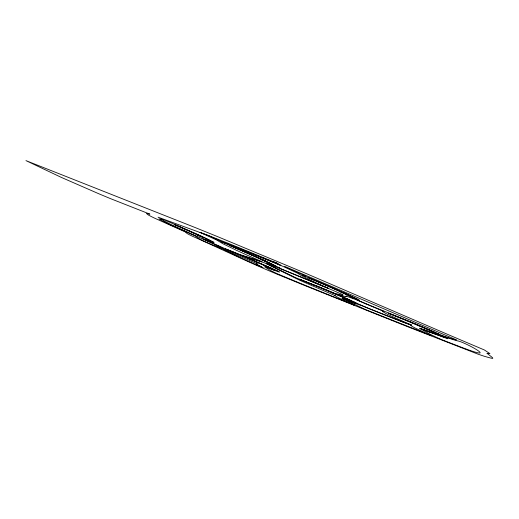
<?xml version="1.0" encoding="UTF-8"?>
<svg xmlns="http://www.w3.org/2000/svg" width="519" height="519" viewBox="0 0 519 519"><rect width="100%" height="100%" fill="white"/><g stroke="black" fill="none" stroke-linecap="round" stroke-linejoin="round"><path stroke-width="0.78" d="M455.014 339.673L456.337 339.835L284.529 266.305L305.47 276.166L302.428 275.018L322.695 283.705M275.686 270.639L276.147 270.743A14.837 0.493 22.5 0 0 275.608 270.295A15.888 0.525 22.5 0 0 274.194 269.588L266.156 266.409M357.117 299.937L359.304 300.501A38.951 1.291 22.5 0 0 356.838 298.769L327.242 285.515M446.917 337.467L443.369 336.208L446.956 338.005A26.884 0.889 22.5 0 1 447.417 338.628L425.574 330.512M464.2 348.301C498.13 361.094 468.904 344.078 458.634 341.1A91.286 3.03 22.5 0 1 446.976 337.493M272.845 265.916L266.734 263.626L295.629 277.671L317.764 286.482M408.382 323.947L411.723 325.186L391.644 316.266A49.889 1.654 22.5 0 1 385.734 313.398L382.555 311.445L383.943 311.497L365.817 303.816M406.682 323.305L411.171 325.166L410.866 325.504L412.495 326.6A60.178 1.998 22.5 0 0 416.05 328.462L431.769 335.793L365.22 309.493L343.468 299.015L358.752 304.672A22.836 0.759 22.5 0 0 360.231 305.016L365.843 307.183M408.012 323.979L363.229 306.249M406.403 323.369L403.133 322.124M430.614 332.445L444.212 337.279A23.744 0.785 22.5 0 0 443.336 336.481L433.599 332.614L433.955 332.854A34.857 1.155 22.5 0 1 433.962 333.133L419.715 328.248L424.523 330.266M430.381 332.517L423.718 329.799M422.375 329.429L420.131 328.559L430.05 334.236A69.734 2.31 22.5 0 0 436.012 337.078L441.221 339.471A216.708 7.188 22.5 0 0 464.233 348.32M268.381 262.387L261.544 259.688A77.331 2.563 22.5 0 1 264.398 261.076L271.716 265.164M346.407 294.072L338.926 291.114A67.775 2.245 22.5 0 0 332.588 288.227L308.065 277.509L313.885 279.962M348.398 294.98L340.704 291.938A67.989 2.251 22.5 0 1 348.567 295.772L352.012 297.718L356.222 299.158A35.162 1.168 22.5 0 0 354.354 297.841L353.225 297.27A39.509 1.31 22.5 0 0 348.392 294.98M316.194 285.852L299.398 279.261L307.345 282.44A39.671 1.317 22.5 0 1 318.381 286.968L350.409 300.475L349.339 299.969M316.661 285.911L319.328 287.117A35.649 1.181 22.5 0 1 323.999 289.038A35.143 1.168 22.5 0 1 333.269 292.917L331.712 292.437L336.357 294.234A39.833 1.323 22.5 0 1 349.281 299.924M366.258 307.482L367.763 308.098A87.049 2.887 22.5 0 0 403.263 322.182M318.484 286.65L323.947 288.888A38.575 1.278 22.5 0 1 334.353 293.248L342.053 295.201A135.206 4.483 22.5 0 0 342.877 295.181L342.929 294.727A89.047 2.952 22.5 0 1 332.478 290.16L277.931 267.668A35.519 1.181 22.5 0 1 272.838 265.916M362.943 306.002L359.68 304.595A20.183 0.668 22.5 0 0 357.312 303.401L354.192 301.961M351.694 300.832L354.159 301.935M314.618 280.143L325.913 285.08M323.272 283.815L333.211 288.227M429.602 329.974L427.89 329.234A38.678 1.285 22.5 0 0 402.88 318.763L367.744 304.504A64.966 2.154 22.5 0 1 357.085 299.93M432.891 331.42L426.696 328.858A35.253 1.168 22.5 0 0 401.103 318.179L388.27 313.171L411.762 322.812A32.82 1.09 22.5 0 1 419.235 326.023L439.288 334.508L434.228 332.186M429.842 330.233L434.461 332.121M267.798 266.688L237.942 253.966A32.159 1.064 22.5 0 0 230.28 250.885L225.35 248.945L252.046 260.11A39.833 1.323 22.5 0 1 260.655 263.899L272.475 268.784A22.771 0.753 22.5 0 0 270.581 267.927L267.849 266.727M432.82 331.55L443.083 335.884A87.737 2.906 22.5 0 0 455.092 339.705M341.444 299.191L354.717 305.315L304.212 284.918A164.16 5.443 22.5 0 1 292.58 280.137A104.183 3.451 22.5 0 1 278.223 274.149L274.655 272.494A53.438 1.771 22.5 0 1 270.496 270.483L264.398 266.682L279.378 272.092A18.6 0.616 22.5 0 0 277.464 270.912M277.457 270.905L242.886 255.88L264.606 262.893L295.629 278.242A37.563 1.246 22.5 0 0 300.339 280.552L335.138 295.648L334.405 295.382L337.875 297.413A58.368 1.933 22.5 0 0 341.444 299.191M272.67 264.437L276.621 266.688L273.215 265.644L274.155 266.137A31.782 1.051 22.5 0 1 271.1 265.079A33.482 1.109 22.5 0 0 271.697 265.157M212.796 241.64L197.752 234.523L158.061 217.182L209.455 235.937A123.055 4.081 22.5 0 1 231.052 244.455L278.1 263.633L273.61 261.939L280.876 265.384A108.828 3.607 22.5 0 0 259.494 256.594L241.147 249.204A85.421 2.835 22.5 0 0 237.806 247.874L225.655 243.132A43.369 1.44 22.5 0 0 221.315 241.491L208.619 235.639L199.997 232.35L216.345 239.856L222.956 243.755L236.294 250.216A81.528 2.705 22.5 0 0 247.784 255.419L262.05 261.68L239.11 254.323A36.466 1.207 22.5 0 0 225.557 248.88L204.94 239.746L205.556 239.901A39.704 1.317 22.5 0 0 212.939 241.698M209.644 240.368L207.457 239.227A43.979 1.46 22.5 0 0 203.636 237.391L197.252 234.867C198.433 235.847 204.233 237.592 203.13 238.811A36.135 1.2 22.5 0 0 209.78 240.42M346.173 296.057L346.128 296.524A139.501 4.626 22.5 0 1 345.291 296.55L337.434 294.565A43.421 1.44 22.5 0 1 351.661 300.819M266.202 266.429A50.291 1.667 22.5 0 1 272.579 269.588M275.738 270.665A22.739 0.753 22.5 0 1 272.481 269.562M268.375 262.387A50.83 1.687 22.5 0 1 272.676 264.437M365.824 303.816A67.223 2.232 22.5 0 1 355.826 299.528M355.898 299.554A51.796 1.719 22.5 0 1 346.134 296.038M333.172 288.214A55.312 1.836 22.5 0 1 346.465 294.091M219.329 247.025L225.752 250.716L242.658 258.709A55.079 1.823 22.5 0 0 249.38 261.738L263.094 267.726L256.055 263.866L257.398 263.86L227.646 250.937A35.74 1.187 22.5 0 1 223.034 248.698L220.971 247.349A29.492 0.98 22.5 0 0 219.874 247.05L219.368 247.005M487.075 353.335C494.146 359.012 496.106 359.667 484.499 356.326A113.324 3.756 22.5 0 1 477.889 354.101L408.745 327.139A302.233 10.023 22.5 0 1 390.061 319.672L304.75 285.521A134.44 4.457 22.5 0 1 286.981 278.197C254.998 265.462 224.13 250.262 192.679 236.346A46.613 1.544 22.5 0 1 187.521 233.758L185.893 232.577L186.788 232.577L154.643 218.181A63.059 2.089 22.5 0 1 148.142 214.872L146.455 213.484L149.861 214.133L111.423 198.998A52.121 1.726 22.5 0 1 98.87 193.788L61.417 177.44L25.95 160.618L193.587 226.926A187.489 6.215 22.5 0 1 219.381 237.365L306.625 273.721L449.246 335.066A442.143 14.662 22.5 0 0 464.336 341.483L484.344 349.955L489.955 353.64L487.075 353.335M216.086 245.675L221.392 248.828C213.452 244.702 201.184 241.134 195.339 235.996L168.072 223.845L158.937 218.934L162.544 219.498L164.088 220.997L171.367 224.727L219.245 246.473A32.665 1.083 22.5 0 0 217.266 245.857L216.086 245.675M279.871 268.031L279.014 267.979L328.41 288.356A87.464 2.9 22.5 0 1 313.554 281.603L301.734 275.79L297.478 273.143L283.063 266.416A105.681 3.503 22.5 0 0 261.076 257.366L242.367 249.827A79.53 2.634 22.5 0 0 237.131 247.751L227.659 244.06A42.843 1.421 22.5 0 0 225.596 243.275L220.997 241.575L262.393 259.474L279.871 268.031M350.474 301.104L342.079 298.295L355.716 303.368A19.463 0.642 22.5 0 0 356.962 303.673L350.474 301.104M266.565 261.544L260.019 258.962A75.119 2.491 22.5 0 0 248.607 253.713L229.268 245.215L266.565 261.544M201.852 236.56L195.897 234.205A59.899 1.985 22.5 0 0 185.27 229.288L174.274 224.429L201.852 236.56"/></g></svg>
